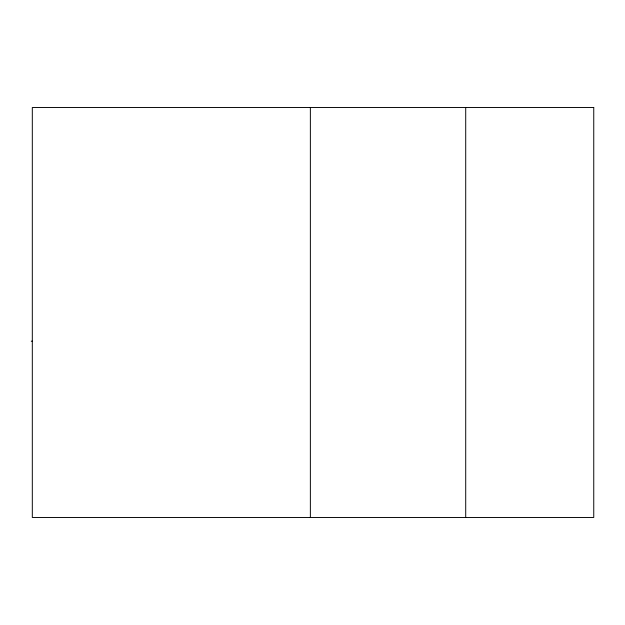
<?xml version="1.0" encoding="UTF-8"?>
<svg xmlns="http://www.w3.org/2000/svg" width="625" height="625" viewBox="0 0 625 625"><rect width="100%" height="100%" fill="white"/><g stroke="black" fill="none" stroke-linecap="round" stroke-linejoin="round"><path stroke-width="0.94" d="M31.25 341.195L32.312 341.195M465.711 107.531L465.711 517.469M310.367 107.531L310.367 517.469M593.75 107.531L32.312 107.531L32.312 517.469L593.75 517.469L593.75 107.531"/></g></svg>
